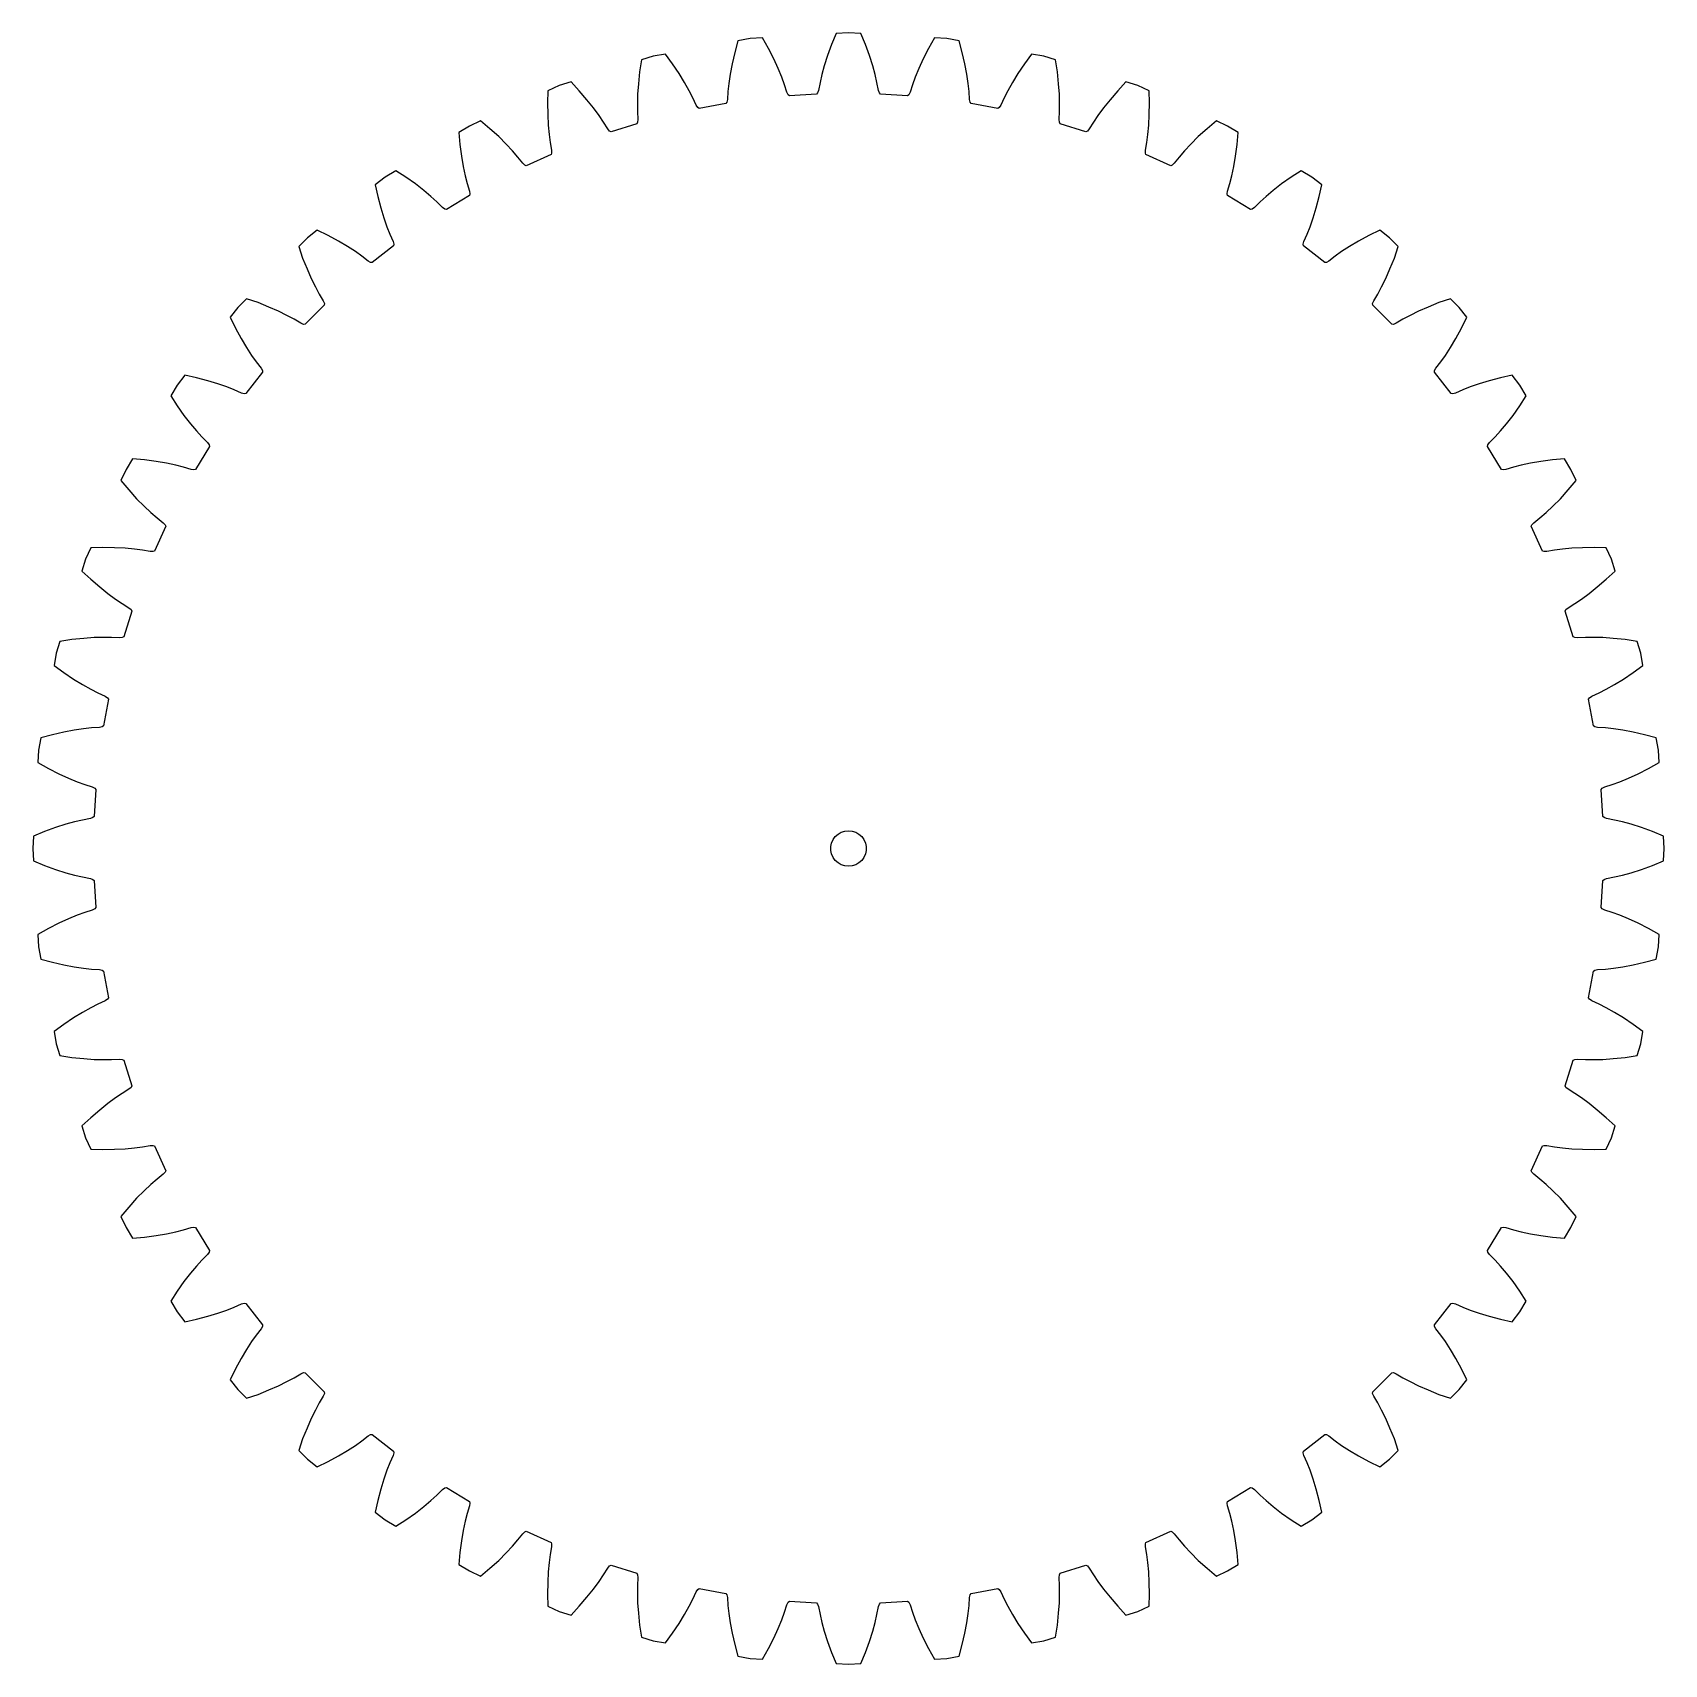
# Model space of a CAD drawing. Header units: metres. Extents: x -69 to 69, y -69 to 69.
import ezdxf

# ---------------------------------------------------------------- set-up
doc = ezdxf.new("R2010")
doc.units = ezdxf.units.M

msp = doc.modelspace()

# ---------------------------------------------------------------- linework, layer by layer
for p, q in [((0, 68.75), (-1.04, 68.69)), ((1.04, 68.69), (0, 68.75)), ((-9.32, 68.07), (-9.59, 67.08)), ((-8.29, 68.25), (-9.32, 68.07)), ((-7.24, 68.32), (-8.29, 68.25)), ((-6.75, 67.43), (-7.24, 68.32)), ((-6.3, 66.54), (-6.75, 67.43)), ((-1.43, 67.75), (-1.77, 66.82)), ((-1.04, 68.69), (-1.43, 67.75)), ((1.43, 67.75), (1.04, 68.69)), ((1.77, 66.82), (1.43, 67.75)), ((6.75, 67.43), (6.3, 66.54)), ((7.24, 68.32), (6.75, 67.43)), ((8.29, 68.25), (7.24, 68.32)), ((9.32, 68.07), (8.29, 68.25)), ((9.59, 67.08), (9.32, 68.07)), ((-17.45, 66.45), (-17.6, 65.44)), ((-16.45, 66.76), (-17.45, 66.45)), ((-15.43, 66.95), (-16.45, 66.76)), ((-14.82, 66.12), (-15.43, 66.95)), ((-14.27, 65.3), (-14.82, 66.12)), ((-9.81, 66.12), (-9.98, 65.25)), ((-9.59, 67.08), (-9.81, 66.12)), ((-5.93, 65.74), (-6.3, 66.54)), ((-1.77, 66.82), (-2.04, 65.97)), ((2.04, 65.97), (1.77, 66.82)), ((6.3, 66.54), (5.93, 65.74)), ((9.81, 66.12), (9.59, 67.08)), ((9.98, 65.25), (9.81, 66.12)), ((14.82, 66.12), (14.27, 65.3)), ((15.43, 66.95), (14.82, 66.12)), ((16.45, 66.76), (15.43, 66.95)), ((17.45, 66.45), (16.45, 66.76)), ((17.6, 65.44), (17.45, 66.45)), ((-17.6, 65.44), (-17.71, 64.45)), ((-13.81, 64.54), (-14.27, 65.3)), ((-9.98, 65.25), (-10.09, 64.47)), ((-5.63, 65.01), (-5.93, 65.74)), ((-5.39, 64.37), (-5.63, 65.01)), ((-2.25, 65.22), (-2.4, 64.55)), ((-2.04, 65.97), (-2.25, 65.22)), ((2.25, 65.22), (2.04, 65.97)), ((2.4, 64.55), (2.25, 65.22)), ((5.63, 65.01), (5.39, 64.37)), ((5.93, 65.74), (5.63, 65.01)), ((10.09, 64.47), (9.98, 65.25)), ((14.27, 65.3), (13.81, 64.54)), ((17.71, 64.45), (17.6, 65.44)), ((-25.33, 63.86), (-25.36, 62.84)), ((-24.38, 64.29), (-25.33, 63.86)), ((-23.38, 64.6), (-24.38, 64.29)), ((-22.69, 63.85), (-23.38, 64.6)), ((-22.04, 63.1), (-22.69, 63.85)), ((-17.77, 63.57), (-17.79, 62.78)), ((-17.71, 64.45), (-17.77, 63.57)), ((-13.42, 63.86), (-13.81, 64.54)), ((-13.11, 63.25), (-13.42, 63.86)), ((-10.17, 63.79), (-10.21, 63.12)), ((-10.09, 64.47), (-10.17, 63.79)), ((-5.19, 63.73), (-5.39, 64.37)), ((-5.09, 63.52), (-5.19, 63.73)), ((-4.98, 63.43), (-5.09, 63.52)), ((-2.7, 63.56), (-4.98, 63.43)), ((-2.61, 63.67), (-2.7, 63.56)), ((-2.53, 63.89), (-2.61, 63.67)), ((-2.4, 64.55), (-2.53, 63.89)), ((2.53, 63.89), (2.4, 64.55)), ((2.61, 63.67), (2.53, 63.89)), ((2.7, 63.56), (2.61, 63.67)), ((4.98, 63.43), (2.7, 63.56)), ((5.09, 63.52), (4.98, 63.43)), ((5.19, 63.73), (5.09, 63.52)), ((5.39, 64.37), (5.19, 63.73)), ((10.17, 63.79), (10.09, 64.47)), ((10.21, 63.12), (10.17, 63.79)), ((13.42, 63.86), (13.11, 63.25)), ((13.81, 64.54), (13.42, 63.86)), ((17.77, 63.57), (17.71, 64.45)), ((17.79, 62.78), (17.77, 63.57)), ((22.69, 63.85), (22.04, 63.1)), ((23.38, 64.6), (22.69, 63.85)), ((24.38, 64.29), (23.38, 64.6)), ((25.33, 63.86), (24.38, 64.29)), ((25.36, 62.84), (25.33, 63.86)), ((-25.36, 62.84), (-25.35, 61.85)), ((-21.49, 62.41), (-22.04, 63.1)), ((-21.02, 61.77), (-21.49, 62.41)), ((-17.79, 62.78), (-17.78, 62.1)), ((-17.78, 62.1), (-17.75, 61.43)), ((-12.83, 62.64), (-13.11, 63.25)), ((-12.71, 62.45), (-12.83, 62.64)), ((-12.59, 62.36), (-12.71, 62.45)), ((-10.35, 62.78), (-12.59, 62.36)), ((-10.26, 62.89), (-10.35, 62.78)), ((-10.21, 63.12), (-10.26, 62.89)), ((10.26, 62.89), (10.21, 63.12)), ((10.35, 62.78), (10.26, 62.89)), ((12.59, 62.36), (10.35, 62.78)), ((12.71, 62.45), (12.59, 62.36)), ((12.83, 62.64), (12.71, 62.45)), ((13.11, 63.25), (12.83, 62.64)), ((17.75, 61.43), (17.78, 62.1)), ((17.78, 62.1), (17.79, 62.78)), ((21.49, 62.41), (21.02, 61.77)), ((22.04, 63.1), (21.49, 62.41)), ((25.35, 61.85), (25.36, 62.84)), ((-31.95, 60.88), (-32.85, 60.34)), ((-31, 61.31), (-31.95, 60.88)), ((-30.22, 60.65), (-31, 61.31)), ((-29.48, 59.99), (-30.22, 60.65)), ((-25.35, 61.85), (-25.3, 60.96)), ((-25.3, 60.96), (-25.23, 60.18)), ((-20.64, 61.21), (-21.02, 61.77)), ((-20.29, 60.64), (-20.64, 61.21)), ((-20.14, 60.46), (-20.29, 60.64)), ((-17.84, 61.07), (-20.01, 60.39)), ((-17.77, 61.2), (-17.84, 61.07)), ((-17.75, 61.43), (-17.77, 61.2)), ((17.77, 61.2), (17.75, 61.43)), ((17.84, 61.07), (17.77, 61.2)), ((20.01, 60.39), (17.84, 61.07)), ((20.29, 60.64), (20.14, 60.46)), ((20.64, 61.21), (20.29, 60.64)), ((21.02, 61.77), (20.64, 61.21)), ((25.23, 60.18), (25.3, 60.96)), ((25.3, 60.96), (25.35, 61.85)), ((30.22, 60.65), (29.48, 59.99)), ((31, 61.31), (30.22, 60.65)), ((31.95, 60.88), (31, 61.31)), ((32.85, 60.34), (31.95, 60.88)), ((-32.85, 60.34), (-32.75, 59.32)), ((-32.75, 59.32), (-32.62, 58.34)), ((-28.85, 59.36), (-29.48, 59.99)), ((-28.32, 58.79), (-28.85, 59.36)), ((-25.23, 60.18), (-25.14, 59.5)), ((-25.14, 59.5), (-25.02, 58.84)), ((-20.01, 60.39), (-20.14, 60.46)), ((20.14, 60.46), (20.01, 60.39)), ((25.02, 58.84), (25.14, 59.5)), ((25.14, 59.5), (25.23, 60.18)), ((28.85, 59.36), (28.32, 58.79)), ((29.48, 59.99), (28.85, 59.36)), ((32.62, 58.34), (32.75, 59.32)), ((32.75, 59.32), (32.85, 60.34)), ((-32.62, 58.34), (-32.47, 57.47)), ((-27.87, 58.27), (-28.32, 58.79)), ((-27.45, 57.75), (-27.87, 58.27)), ((-25.07, 58.48), (-27.15, 57.54)), ((-25.02, 58.61), (-25.07, 58.48)), ((-25.02, 58.84), (-25.02, 58.61)), ((25.02, 58.61), (25.02, 58.84)), ((25.07, 58.48), (25.02, 58.61)), ((27.15, 57.54), (25.07, 58.48)), ((27.87, 58.27), (27.45, 57.75)), ((28.32, 58.79), (27.87, 58.27)), ((32.47, 57.47), (32.62, 58.34)), ((-39.06, 56.58), (-39.88, 55.94)), ((-38.16, 57.12), (-39.06, 56.58)), ((-37.31, 56.57), (-38.16, 57.12)), ((-36.5, 56), (-37.31, 56.57)), ((-32.47, 57.47), (-32.3, 56.7)), ((-32.3, 56.7), (-32.13, 56.04)), ((-27.28, 57.59), (-27.45, 57.75)), ((-27.15, 57.54), (-27.28, 57.59)), ((27.28, 57.59), (27.15, 57.54)), ((27.45, 57.75), (27.28, 57.59)), ((32.13, 56.04), (32.3, 56.7)), ((32.3, 56.7), (32.47, 57.47)), ((37.31, 56.57), (36.5, 56)), ((38.16, 57.12), (37.31, 56.57)), ((39.06, 56.58), (38.16, 57.12)), ((39.88, 55.94), (39.06, 56.58)), ((-39.88, 55.94), (-39.66, 54.94)), ((-35.8, 55.45), (-36.5, 56)), ((-35.2, 54.95), (-35.8, 55.45)), ((-31.93, 55.03), (-33.88, 53.85)), ((-32.13, 56.04), (-31.93, 55.4)), ((-31.93, 55.4), (-31.9, 55.17)), ((-31.9, 55.17), (-31.93, 55.03)), ((31.9, 55.17), (31.93, 55.4)), ((31.93, 55.03), (31.9, 55.17)), ((31.93, 55.4), (32.13, 56.04)), ((33.88, 53.85), (31.93, 55.03)), ((35.8, 55.45), (35.2, 54.95)), ((36.5, 56), (35.8, 55.45)), ((39.66, 54.94), (39.88, 55.94)), ((-39.66, 54.94), (-39.41, 53.98)), ((-39.41, 53.98), (-39.16, 53.14)), ((-34.69, 54.49), (-35.2, 54.95)), ((-34.21, 54.02), (-34.69, 54.49)), ((-34.02, 53.88), (-34.21, 54.02)), ((-33.88, 53.85), (-34.02, 53.88)), ((34.02, 53.88), (33.88, 53.85)), ((34.21, 54.02), (34.02, 53.88)), ((34.69, 54.49), (34.21, 54.02)), ((35.2, 54.95), (34.69, 54.49)), ((39.16, 53.14), (39.41, 53.98)), ((39.41, 53.98), (39.66, 54.94)), ((-39.16, 53.14), (-38.9, 52.39)), ((-38.9, 52.39), (-38.65, 51.76)), ((38.65, 51.76), (38.9, 52.39)), ((38.9, 52.39), (39.16, 53.14)), ((-45.59, 51.46), (-46.33, 50.73)), ((-44.77, 52.11), (-45.59, 51.46)), ((-43.85, 51.66), (-44.77, 52.11)), ((-42.98, 51.19), (-43.85, 51.66)), ((-42.22, 50.73), (-42.98, 51.19)), ((-38.65, 51.76), (-38.38, 51.14)), ((-38.38, 51.14), (-38.32, 50.92)), ((-38.32, 50.92), (-38.33, 50.78)), ((38.32, 50.92), (38.38, 51.14)), ((38.33, 50.78), (38.32, 50.92)), ((38.38, 51.14), (38.65, 51.76)), ((42.98, 51.19), (42.22, 50.73)), ((43.85, 51.66), (42.98, 51.19)), ((44.77, 52.11), (43.85, 51.66)), ((45.59, 51.46), (44.77, 52.11)), ((46.33, 50.73), (45.59, 51.46)), ((-46.33, 50.73), (-46, 49.76)), ((-46, 49.76), (-45.63, 48.84)), ((-41.56, 50.31), (-42.22, 50.73)), ((-41, 49.91), (-41.56, 50.31)), ((-40.47, 49.5), (-41, 49.91)), ((-38.33, 50.78), (-40.13, 49.37)), ((40.13, 49.37), (38.33, 50.78)), ((41, 49.91), (40.47, 49.5)), ((41.56, 50.31), (41, 49.91)), ((42.22, 50.73), (41.56, 50.31)), ((45.63, 48.84), (46, 49.76)), ((46, 49.76), (46.33, 50.73)), ((-45.63, 48.84), (-45.28, 48.03)), ((-40.27, 49.39), (-40.47, 49.5)), ((-40.13, 49.37), (-40.27, 49.39)), ((40.27, 49.39), (40.13, 49.37)), ((40.47, 49.5), (40.27, 49.39)), ((45.28, 48.03), (45.63, 48.84)), ((-45.28, 48.03), (-44.93, 47.32)), ((-44.93, 47.32), (-44.6, 46.72)), ((44.6, 46.72), (44.93, 47.32)), ((44.93, 47.32), (45.28, 48.03)), ((-51.46, 45.59), (-52.11, 44.77)), ((-50.73, 46.33), (-51.46, 45.59)), ((-49.76, 46), (-50.73, 46.33)), ((-48.84, 45.63), (-49.76, 46)), ((-48.03, 45.28), (-48.84, 45.63)), ((-44.18, 45.79), (-45.79, 44.18)), ((-44.6, 46.72), (-44.26, 46.14)), ((-44.26, 46.14), (-44.17, 45.93)), ((-44.17, 45.93), (-44.18, 45.79)), ((44.17, 45.93), (44.26, 46.14)), ((44.18, 45.79), (44.17, 45.93)), ((45.79, 44.18), (44.18, 45.79)), ((44.26, 46.14), (44.6, 46.72)), ((48.84, 45.63), (48.03, 45.28)), ((49.76, 46), (48.84, 45.63)), ((50.73, 46.33), (49.76, 46)), ((51.46, 45.59), (50.73, 46.33)), ((52.11, 44.77), (51.46, 45.59)), ((-52.11, 44.77), (-51.66, 43.85)), ((-47.32, 44.93), (-48.03, 45.28)), ((-46.72, 44.6), (-47.32, 44.93)), ((-46.14, 44.26), (-46.72, 44.6)), ((-45.93, 44.17), (-46.14, 44.26)), ((-45.79, 44.18), (-45.93, 44.17)), ((45.93, 44.17), (45.79, 44.18)), ((46.14, 44.26), (45.93, 44.17)), ((46.72, 44.6), (46.14, 44.26)), ((47.32, 44.93), (46.72, 44.6)), ((48.03, 45.28), (47.32, 44.93)), ((51.66, 43.85), (52.11, 44.77)), ((-51.66, 43.85), (-51.19, 42.98)), ((-51.19, 42.98), (-50.73, 42.22)), ((50.73, 42.22), (51.19, 42.98)), ((51.19, 42.98), (51.66, 43.85)), ((-50.73, 42.22), (-50.31, 41.56)), ((-50.31, 41.56), (-49.91, 41)), ((49.91, 41), (50.31, 41.56)), ((50.31, 41.56), (50.73, 42.22)), ((-55.94, 39.88), (-56.58, 39.06)), ((-54.94, 39.66), (-55.94, 39.88)), ((-49.37, 40.13), (-50.78, 38.33)), ((-49.91, 41), (-49.5, 40.47)), ((-49.5, 40.47), (-49.39, 40.27)), ((-49.39, 40.27), (-49.37, 40.13)), ((49.37, 40.13), (49.39, 40.27)), ((50.78, 38.33), (49.37, 40.13)), ((49.39, 40.27), (49.5, 40.47)), ((49.5, 40.47), (49.91, 41)), ((55.94, 39.88), (54.94, 39.66)), ((56.58, 39.06), (55.94, 39.88)), ((-56.58, 39.06), (-57.12, 38.16)), ((-53.98, 39.41), (-54.94, 39.66)), ((-53.14, 39.16), (-53.98, 39.41)), ((-52.39, 38.9), (-53.14, 39.16)), ((-51.76, 38.65), (-52.39, 38.9)), ((-51.14, 38.38), (-51.76, 38.65)), ((51.76, 38.65), (51.14, 38.38)), ((52.39, 38.9), (51.76, 38.65)), ((53.14, 39.16), (52.39, 38.9)), ((53.98, 39.41), (53.14, 39.16)), ((54.94, 39.66), (53.98, 39.41)), ((57.12, 38.16), (56.58, 39.06)), ((-57.12, 38.16), (-56.57, 37.31)), ((-56.57, 37.31), (-56, 36.5)), ((-50.92, 38.32), (-51.14, 38.38)), ((-50.78, 38.33), (-50.92, 38.32)), ((50.92, 38.32), (50.78, 38.33)), ((51.14, 38.38), (50.92, 38.32)), ((56, 36.5), (56.57, 37.31)), ((56.57, 37.31), (57.12, 38.16)), ((-56, 36.5), (-55.45, 35.8)), ((-55.45, 35.8), (-54.95, 35.2)), ((54.95, 35.2), (55.45, 35.8)), ((55.45, 35.8), (56, 36.5)), ((-54.95, 35.2), (-54.49, 34.69)), ((-54.49, 34.69), (-54.02, 34.21)), ((54.02, 34.21), (54.49, 34.69)), ((54.49, 34.69), (54.95, 35.2)), ((-53.85, 33.88), (-55.03, 31.93)), ((-54.02, 34.21), (-53.88, 34.02)), ((-53.88, 34.02), (-53.85, 33.88)), ((53.85, 33.88), (53.88, 34.02)), ((55.03, 31.93), (53.85, 33.88)), ((53.88, 34.02), (54.02, 34.21)), ((-60.88, 31.95), (-61.31, 31)), ((-60.34, 32.85), (-60.88, 31.95)), ((-59.32, 32.75), (-60.34, 32.85)), ((-58.34, 32.62), (-59.32, 32.75)), ((-57.47, 32.47), (-58.34, 32.62)), ((-56.7, 32.3), (-57.47, 32.47)), ((-56.04, 32.13), (-56.7, 32.3)), ((-55.4, 31.93), (-56.04, 32.13)), ((-55.17, 31.9), (-55.4, 31.93)), ((-55.03, 31.93), (-55.17, 31.9)), ((55.17, 31.9), (55.03, 31.93)), ((55.4, 31.93), (55.17, 31.9)), ((56.04, 32.13), (55.4, 31.93)), ((56.7, 32.3), (56.04, 32.13)), ((57.47, 32.47), (56.7, 32.3)), ((58.34, 32.62), (57.47, 32.47)), ((59.32, 32.75), (58.34, 32.62)), ((60.34, 32.85), (59.32, 32.75)), ((60.88, 31.95), (60.34, 32.85)), ((61.31, 31), (60.88, 31.95)), ((-61.31, 31), (-60.65, 30.22)), ((60.65, 30.22), (61.31, 31)), ((-60.65, 30.22), (-59.99, 29.48)), ((-59.99, 29.48), (-59.36, 28.85)), ((59.36, 28.85), (59.99, 29.48)), ((59.99, 29.48), (60.65, 30.22)), ((-59.36, 28.85), (-58.79, 28.32)), ((-58.79, 28.32), (-58.27, 27.87)), ((-58.27, 27.87), (-57.75, 27.45)), ((57.75, 27.45), (58.27, 27.87)), ((58.27, 27.87), (58.79, 28.32)), ((58.79, 28.32), (59.36, 28.85)), ((-57.54, 27.15), (-58.48, 25.07)), ((-57.75, 27.45), (-57.59, 27.28)), ((-57.59, 27.28), (-57.54, 27.15)), ((57.54, 27.15), (57.59, 27.28)), ((58.48, 25.07), (57.54, 27.15)), ((57.59, 27.28), (57.75, 27.45)), ((-63.86, 25.33), (-64.29, 24.38)), ((-62.84, 25.36), (-63.86, 25.33)), ((-61.85, 25.35), (-62.84, 25.36)), ((-60.96, 25.3), (-61.85, 25.35)), ((-60.18, 25.23), (-60.96, 25.3)), ((-59.5, 25.14), (-60.18, 25.23)), ((-58.84, 25.02), (-59.5, 25.14)), ((-58.61, 25.02), (-58.84, 25.02)), ((-58.48, 25.07), (-58.61, 25.02)), ((58.61, 25.02), (58.48, 25.07)), ((58.84, 25.02), (58.61, 25.02)), ((59.5, 25.14), (58.84, 25.02)), ((60.18, 25.23), (59.5, 25.14)), ((60.96, 25.3), (60.18, 25.23)), ((61.85, 25.35), (60.96, 25.3)), ((62.84, 25.36), (61.85, 25.35)), ((63.86, 25.33), (62.84, 25.36)), ((64.29, 24.38), (63.86, 25.33)), ((-64.29, 24.38), (-64.6, 23.38)), ((-64.6, 23.38), (-63.85, 22.69)), ((63.85, 22.69), (64.6, 23.38)), ((64.6, 23.38), (64.29, 24.38)), ((-63.85, 22.69), (-63.1, 22.04)), ((-63.1, 22.04), (-62.41, 21.49)), ((62.41, 21.49), (63.1, 22.04)), ((63.1, 22.04), (63.85, 22.69)), ((-62.41, 21.49), (-61.77, 21.02)), ((-61.77, 21.02), (-61.21, 20.64)), ((-61.21, 20.64), (-60.64, 20.29)), ((60.64, 20.29), (61.21, 20.64)), ((61.21, 20.64), (61.77, 21.02)), ((61.77, 21.02), (62.41, 21.49)), ((-60.39, 20.01), (-61.07, 17.84)), ((-60.64, 20.29), (-60.46, 20.14)), ((-60.46, 20.14), (-60.39, 20.01)), ((60.39, 20.01), (60.46, 20.14)), ((61.07, 17.84), (60.39, 20.01)), ((60.46, 20.14), (60.64, 20.29)), ((-66.45, 17.45), (-66.76, 16.45)), ((-65.44, 17.6), (-66.45, 17.45)), ((-64.45, 17.71), (-65.44, 17.6)), ((-63.57, 17.77), (-64.45, 17.71)), ((-62.78, 17.79), (-63.57, 17.77)), ((-62.1, 17.78), (-62.78, 17.79)), ((-61.43, 17.75), (-62.1, 17.78)), ((-61.2, 17.77), (-61.43, 17.75)), ((-61.07, 17.84), (-61.2, 17.77)), ((61.2, 17.77), (61.07, 17.84)), ((61.43, 17.75), (61.2, 17.77)), ((62.1, 17.78), (61.43, 17.75)), ((62.78, 17.79), (62.1, 17.78)), ((63.57, 17.77), (62.78, 17.79)), ((64.45, 17.71), (63.57, 17.77)), ((65.44, 17.6), (64.45, 17.71)), ((66.45, 17.45), (65.44, 17.6)), ((66.76, 16.45), (66.45, 17.45)), ((-66.76, 16.45), (-66.95, 15.43)), ((-66.95, 15.43), (-66.12, 14.82)), ((66.12, 14.82), (66.95, 15.43)), ((66.95, 15.43), (66.76, 16.45)), ((-66.12, 14.82), (-65.3, 14.27)), ((-65.3, 14.27), (-64.54, 13.81)), ((-64.54, 13.81), (-63.86, 13.42)), ((63.86, 13.42), (64.54, 13.81)), ((64.54, 13.81), (65.3, 14.27)), ((65.3, 14.27), (66.12, 14.82)), ((-63.86, 13.42), (-63.25, 13.11)), ((-63.25, 13.11), (-62.64, 12.83)), ((-62.36, 12.59), (-62.78, 10.35)), ((-62.64, 12.83), (-62.45, 12.71)), ((-62.45, 12.71), (-62.36, 12.59)), ((62.36, 12.59), (62.45, 12.71)), ((62.78, 10.35), (62.36, 12.59)), ((62.45, 12.71), (62.64, 12.83)), ((62.64, 12.83), (63.25, 13.11)), ((63.25, 13.11), (63.86, 13.42)), ((-66.12, 9.81), (-67.08, 9.59)), ((-65.25, 9.98), (-66.12, 9.81)), ((-64.47, 10.09), (-65.25, 9.98)), ((-63.79, 10.17), (-64.47, 10.09)), ((-63.12, 10.21), (-63.79, 10.17)), ((-62.89, 10.26), (-63.12, 10.21)), ((-62.78, 10.35), (-62.89, 10.26)), ((62.89, 10.26), (62.78, 10.35)), ((63.12, 10.21), (62.89, 10.26)), ((63.79, 10.17), (63.12, 10.21)), ((64.47, 10.09), (63.79, 10.17)), ((65.25, 9.98), (64.47, 10.09)), ((66.12, 9.81), (65.25, 9.98)), ((67.08, 9.59), (66.12, 9.81)), ((-68.25, 8.29), (-68.32, 7.24)), ((-68.07, 9.32), (-68.25, 8.29)), ((-67.08, 9.59), (-68.07, 9.32)), ((68.07, 9.32), (67.08, 9.59)), ((68.25, 8.29), (68.07, 9.32)), ((68.32, 7.24), (68.25, 8.29)), ((-68.32, 7.24), (-67.43, 6.75)), ((67.43, 6.75), (68.32, 7.24)), ((-67.43, 6.75), (-66.54, 6.3)), ((-66.54, 6.3), (-65.74, 5.93)), ((-65.74, 5.93), (-65.01, 5.63)), ((-65.01, 5.63), (-64.37, 5.39)), ((64.37, 5.39), (65.01, 5.63)), ((65.01, 5.63), (65.74, 5.93)), ((65.74, 5.93), (66.54, 6.3)), ((66.54, 6.3), (67.43, 6.75)), ((-64.37, 5.39), (-63.73, 5.19)), ((-63.73, 5.19), (-63.52, 5.09)), ((-63.43, 4.98), (-63.56, 2.7)), ((-63.52, 5.09), (-63.43, 4.98)), ((63.43, 4.98), (63.52, 5.09)), ((63.56, 2.7), (63.43, 4.98)), ((63.52, 5.09), (63.73, 5.19)), ((63.73, 5.19), (64.37, 5.39)), ((-67.75, 1.43), (-68.69, 1.04)), ((-66.82, 1.77), (-67.75, 1.43)), ((-65.97, 2.04), (-66.82, 1.77)), ((-65.22, 2.25), (-65.97, 2.04)), ((-64.55, 2.4), (-65.22, 2.25)), ((-63.89, 2.53), (-64.55, 2.4)), ((-63.67, 2.61), (-63.89, 2.53)), ((-63.56, 2.7), (-63.67, 2.61)), ((-0.61, 1.37), (-0.31, 1.47)), ((-0.31, 1.47), (0, 1.5)), ((0, 1.5), (0.31, 1.47)), ((0.31, 1.47), (0.61, 1.37)), ((63.67, 2.61), (63.56, 2.7)), ((63.89, 2.53), (63.67, 2.61)), ((64.55, 2.4), (63.89, 2.53)), ((65.22, 2.25), (64.55, 2.4)), ((65.97, 2.04), (65.22, 2.25)), ((66.82, 1.77), (65.97, 2.04)), ((67.75, 1.43), (66.82, 1.77)), ((68.69, 1.04), (67.75, 1.43)), ((-68.69, 1.04), (-68.75, 0)), ((-1.49, 0.16), (-1.43, 0.46)), ((-1.49, -0.16), (-1.49, 0.16)), ((-1.43, 0.46), (-1.3, 0.75)), ((-1.3, 0.75), (-1.11, 1)), ((-1.11, 1), (-0.88, 1.21)), ((-0.88, 1.21), (-0.61, 1.37)), ((0.61, 1.37), (0.88, 1.21)), ((0.88, 1.21), (1.11, 1)), ((1.11, 1), (1.3, 0.75)), ((1.3, 0.75), (1.43, 0.46)), ((1.43, 0.46), (1.49, 0.16)), ((1.49, 0.16), (1.49, -0.16)), ((68.75, 0), (68.69, 1.04)), ((68.69, -1.04), (68.75, 0)), ((-68.75, 0), (-68.69, -1.04)), ((-68.69, -1.04), (-67.75, -1.43)), ((-1.43, -0.46), (-1.49, -0.16)), ((-1.3, -0.75), (-1.43, -0.46)), ((-1.11, -1), (-1.3, -0.75)), ((-0.88, -1.21), (-1.11, -1)), ((-0.61, -1.37), (-0.88, -1.21)), ((-0.31, -1.47), (-0.61, -1.37)), ((0.61, -1.37), (0.31, -1.47)), ((0.88, -1.21), (0.61, -1.37)), ((1.11, -1), (0.88, -1.21)), ((1.3, -0.75), (1.11, -1)), ((1.43, -0.46), (1.3, -0.75)), ((1.49, -0.16), (1.43, -0.46)), ((67.75, -1.43), (68.69, -1.04)), ((-67.75, -1.43), (-66.82, -1.77)), ((-66.82, -1.77), (-65.97, -2.04)), ((-65.97, -2.04), (-65.22, -2.25)), ((-65.22, -2.25), (-64.55, -2.4)), ((-64.55, -2.4), (-63.89, -2.53)), ((-63.89, -2.53), (-63.67, -2.61)), ((-63.67, -2.61), (-63.56, -2.7)), ((-63.56, -2.7), (-63.43, -4.98)), ((0, -1.5), (-0.31, -1.47)), ((0.31, -1.47), (0, -1.5)), ((63.43, -4.98), (63.56, -2.7)), ((63.56, -2.7), (63.67, -2.61)), ((63.67, -2.61), (63.89, -2.53)), ((63.89, -2.53), (64.55, -2.4)), ((64.55, -2.4), (65.22, -2.25)), ((65.22, -2.25), (65.97, -2.04)), ((65.97, -2.04), (66.82, -1.77)), ((66.82, -1.77), (67.75, -1.43)), ((-64.37, -5.39), (-65.01, -5.63)), ((-63.73, -5.19), (-64.37, -5.39)), ((-63.52, -5.09), (-63.73, -5.19)), ((-63.43, -4.98), (-63.52, -5.09)), ((63.52, -5.09), (63.43, -4.98)), ((63.73, -5.19), (63.52, -5.09)), ((64.37, -5.39), (63.73, -5.19)), ((65.01, -5.63), (64.37, -5.39)), ((-67.43, -6.75), (-68.32, -7.24)), ((-66.54, -6.3), (-67.43, -6.75)), ((-65.74, -5.93), (-66.54, -6.3)), ((-65.01, -5.63), (-65.74, -5.93)), ((65.74, -5.93), (65.01, -5.63)), ((66.54, -6.3), (65.74, -5.93)), ((67.43, -6.75), (66.54, -6.3)), ((68.32, -7.24), (67.43, -6.75)), ((-68.32, -7.24), (-68.25, -8.29)), ((68.25, -8.29), (68.32, -7.24)), ((-68.25, -8.29), (-68.07, -9.32)), ((-68.07, -9.32), (-67.08, -9.59)), ((-67.08, -9.59), (-66.12, -9.81)), ((66.12, -9.81), (67.08, -9.59)), ((67.08, -9.59), (68.07, -9.32)), ((68.07, -9.32), (68.25, -8.29)), ((-66.12, -9.81), (-65.25, -9.98)), ((-65.25, -9.98), (-64.47, -10.09)), ((-64.47, -10.09), (-63.79, -10.17)), ((-63.79, -10.17), (-63.12, -10.21)), ((-63.12, -10.21), (-62.89, -10.26)), ((-62.89, -10.26), (-62.78, -10.35)), ((-62.78, -10.35), (-62.36, -12.59)), ((62.36, -12.59), (62.78, -10.35)), ((62.78, -10.35), (62.89, -10.26)), ((62.89, -10.26), (63.12, -10.21)), ((63.12, -10.21), (63.79, -10.17)), ((63.79, -10.17), (64.47, -10.09)), ((64.47, -10.09), (65.25, -9.98)), ((65.25, -9.98), (66.12, -9.81)), ((-63.86, -13.42), (-64.54, -13.81)), ((-63.25, -13.11), (-63.86, -13.42)), ((-62.64, -12.83), (-63.25, -13.11)), ((-62.45, -12.71), (-62.64, -12.83)), ((-62.36, -12.59), (-62.45, -12.71)), ((62.45, -12.71), (62.36, -12.59)), ((62.64, -12.83), (62.45, -12.71)), ((63.25, -13.11), (62.64, -12.83)), ((63.86, -13.42), (63.25, -13.11)), ((64.54, -13.81), (63.86, -13.42)), ((-66.12, -14.82), (-66.95, -15.43)), ((-65.3, -14.27), (-66.12, -14.82)), ((-64.54, -13.81), (-65.3, -14.27)), ((65.3, -14.27), (64.54, -13.81)), ((66.12, -14.82), (65.3, -14.27)), ((66.95, -15.43), (66.12, -14.82)), ((-66.95, -15.43), (-66.76, -16.45)), ((-66.76, -16.45), (-66.45, -17.45)), ((66.45, -17.45), (66.76, -16.45)), ((66.76, -16.45), (66.95, -15.43)), ((-66.45, -17.45), (-65.44, -17.6)), ((-65.44, -17.6), (-64.45, -17.71)), ((-64.45, -17.71), (-63.57, -17.77)), ((-63.57, -17.77), (-62.78, -17.79)), ((-62.78, -17.79), (-62.1, -17.78)), ((-62.1, -17.78), (-61.43, -17.75)), ((-61.43, -17.75), (-61.2, -17.77)), ((-61.2, -17.77), (-61.07, -17.84)), ((-61.07, -17.84), (-60.39, -20.01)), ((60.39, -20.01), (61.07, -17.84)), ((61.07, -17.84), (61.2, -17.77)), ((61.2, -17.77), (61.43, -17.75)), ((61.43, -17.75), (62.1, -17.78)), ((62.1, -17.78), (62.78, -17.79)), ((62.78, -17.79), (63.57, -17.77)), ((63.57, -17.77), (64.45, -17.71)), ((64.45, -17.71), (65.44, -17.6)), ((65.44, -17.6), (66.45, -17.45)), ((-60.64, -20.29), (-61.21, -20.64)), ((-60.46, -20.14), (-60.64, -20.29)), ((-60.39, -20.01), (-60.46, -20.14)), ((60.46, -20.14), (60.39, -20.01)), ((60.64, -20.29), (60.46, -20.14)), ((61.21, -20.64), (60.64, -20.29)), ((-62.41, -21.49), (-63.1, -22.04)), ((-61.77, -21.02), (-62.41, -21.49)), ((-61.21, -20.64), (-61.77, -21.02)), ((61.77, -21.02), (61.21, -20.64)), ((62.41, -21.49), (61.77, -21.02)), ((63.1, -22.04), (62.41, -21.49)), ((-63.85, -22.69), (-64.6, -23.38)), ((-63.1, -22.04), (-63.85, -22.69)), ((63.85, -22.69), (63.1, -22.04)), ((64.6, -23.38), (63.85, -22.69)), ((-64.6, -23.38), (-64.29, -24.38)), ((-64.29, -24.38), (-63.86, -25.33)), ((63.86, -25.33), (64.29, -24.38)), ((64.29, -24.38), (64.6, -23.38)), ((-63.86, -25.33), (-62.84, -25.36)), ((-62.84, -25.36), (-61.85, -25.35)), ((-61.85, -25.35), (-60.96, -25.3)), ((-60.96, -25.3), (-60.18, -25.23)), ((-60.18, -25.23), (-59.5, -25.14)), ((-59.5, -25.14), (-58.84, -25.02)), ((-58.84, -25.02), (-58.61, -25.02)), ((-58.61, -25.02), (-58.48, -25.07)), ((-58.48, -25.07), (-57.54, -27.15)), ((57.54, -27.15), (58.48, -25.07)), ((58.48, -25.07), (58.61, -25.02)), ((58.61, -25.02), (58.84, -25.02)), ((58.84, -25.02), (59.5, -25.14)), ((59.5, -25.14), (60.18, -25.23)), ((60.18, -25.23), (60.96, -25.3)), ((60.96, -25.3), (61.85, -25.35)), ((61.85, -25.35), (62.84, -25.36)), ((62.84, -25.36), (63.86, -25.33)), ((-57.75, -27.45), (-58.27, -27.87)), ((-57.59, -27.28), (-57.75, -27.45)), ((-57.54, -27.15), (-57.59, -27.28)), ((57.59, -27.28), (57.54, -27.15)), ((57.75, -27.45), (57.59, -27.28)), ((58.27, -27.87), (57.75, -27.45)), ((-59.36, -28.85), (-59.99, -29.48)), ((-58.79, -28.32), (-59.36, -28.85)), ((-58.27, -27.87), (-58.79, -28.32)), ((58.79, -28.32), (58.27, -27.87)), ((59.36, -28.85), (58.79, -28.32)), ((59.99, -29.48), (59.36, -28.85)), ((-60.65, -30.22), (-61.31, -31)), ((-59.99, -29.48), (-60.65, -30.22)), ((60.65, -30.22), (59.99, -29.48)), ((61.31, -31), (60.65, -30.22)), ((-61.31, -31), (-60.88, -31.95)), ((60.88, -31.95), (61.31, -31)), ((-60.88, -31.95), (-60.34, -32.85)), ((-60.34, -32.85), (-59.32, -32.75)), ((-59.32, -32.75), (-58.34, -32.62)), ((-58.34, -32.62), (-57.47, -32.47)), ((-57.47, -32.47), (-56.7, -32.3)), ((-56.7, -32.3), (-56.04, -32.13)), ((-56.04, -32.13), (-55.4, -31.93)), ((-55.4, -31.93), (-55.17, -31.9)), ((-55.17, -31.9), (-55.03, -31.93)), ((-55.03, -31.93), (-53.85, -33.88)), ((53.85, -33.88), (55.03, -31.93)), ((55.03, -31.93), (55.17, -31.9)), ((55.17, -31.9), (55.4, -31.93)), ((55.4, -31.93), (56.04, -32.13)), ((56.04, -32.13), (56.7, -32.3)), ((56.7, -32.3), (57.47, -32.47)), ((57.47, -32.47), (58.34, -32.62)), ((58.34, -32.62), (59.32, -32.75)), ((59.32, -32.75), (60.34, -32.85)), ((60.34, -32.85), (60.88, -31.95)), ((-54.02, -34.21), (-54.49, -34.69)), ((-53.88, -34.02), (-54.02, -34.21)), ((-53.85, -33.88), (-53.88, -34.02)), ((53.88, -34.02), (53.85, -33.88)), ((54.02, -34.21), (53.88, -34.02)), ((54.49, -34.69), (54.02, -34.21)), ((-54.95, -35.2), (-55.45, -35.8)), ((-54.49, -34.69), (-54.95, -35.2)), ((54.95, -35.2), (54.49, -34.69)), ((55.45, -35.8), (54.95, -35.2)), ((-56, -36.5), (-56.57, -37.31)), ((-55.45, -35.8), (-56, -36.5)), ((56, -36.5), (55.45, -35.8)), ((56.57, -37.31), (56, -36.5)), ((-56.57, -37.31), (-57.12, -38.16)), ((-57.12, -38.16), (-56.58, -39.06)), ((-51.76, -38.65), (-51.14, -38.38)), ((-51.14, -38.38), (-50.92, -38.32)), ((-50.92, -38.32), (-50.78, -38.33)), ((-50.78, -38.33), (-49.37, -40.13)), ((49.37, -40.13), (50.78, -38.33)), ((50.78, -38.33), (50.92, -38.32)), ((50.92, -38.32), (51.14, -38.38)), ((51.14, -38.38), (51.76, -38.65)), ((57.12, -38.16), (56.57, -37.31)), ((56.58, -39.06), (57.12, -38.16)), ((-56.58, -39.06), (-55.94, -39.88)), ((-55.94, -39.88), (-54.94, -39.66)), ((-54.94, -39.66), (-53.98, -39.41)), ((-53.98, -39.41), (-53.14, -39.16)), ((-53.14, -39.16), (-52.39, -38.9)), ((-52.39, -38.9), (-51.76, -38.65)), ((51.76, -38.65), (52.39, -38.9)), ((52.39, -38.9), (53.14, -39.16)), ((53.14, -39.16), (53.98, -39.41)), ((53.98, -39.41), (54.94, -39.66)), ((54.94, -39.66), (55.94, -39.88)), ((55.94, -39.88), (56.58, -39.06)), ((-49.91, -41), (-50.31, -41.56)), ((-49.5, -40.47), (-49.91, -41)), ((-49.39, -40.27), (-49.5, -40.47)), ((-49.37, -40.13), (-49.39, -40.27)), ((49.39, -40.27), (49.37, -40.13)), ((49.5, -40.47), (49.39, -40.27)), ((49.91, -41), (49.5, -40.47)), ((50.31, -41.56), (49.91, -41)), ((-50.73, -42.22), (-51.19, -42.98)), ((-50.31, -41.56), (-50.73, -42.22)), ((50.73, -42.22), (50.31, -41.56)), ((51.19, -42.98), (50.73, -42.22)), ((-51.66, -43.85), (-52.11, -44.77)), ((-51.19, -42.98), (-51.66, -43.85)), ((51.66, -43.85), (51.19, -42.98)), ((52.11, -44.77), (51.66, -43.85)), ((-52.11, -44.77), (-51.46, -45.59)), ((-48.84, -45.63), (-48.03, -45.28)), ((-48.03, -45.28), (-47.32, -44.93)), ((-47.32, -44.93), (-46.72, -44.6)), ((-46.72, -44.6), (-46.14, -44.26)), ((-46.14, -44.26), (-45.93, -44.17)), ((-45.93, -44.17), (-45.79, -44.18)), ((-45.79, -44.18), (-44.18, -45.79)), ((44.18, -45.79), (45.79, -44.18)), ((45.79, -44.18), (45.93, -44.17)), ((45.93, -44.17), (46.14, -44.26)), ((46.14, -44.26), (46.72, -44.6)), ((46.72, -44.6), (47.32, -44.93)), ((47.32, -44.93), (48.03, -45.28)), ((48.03, -45.28), (48.84, -45.63)), ((51.46, -45.59), (52.11, -44.77)), ((-51.46, -45.59), (-50.73, -46.33)), ((-50.73, -46.33), (-49.76, -46)), ((-49.76, -46), (-48.84, -45.63)), ((-44.6, -46.72), (-44.93, -47.32)), ((-44.26, -46.14), (-44.6, -46.72)), ((-44.17, -45.93), (-44.26, -46.14)), ((-44.18, -45.79), (-44.17, -45.93)), ((44.17, -45.93), (44.18, -45.79)), ((44.26, -46.14), (44.17, -45.93)), ((44.6, -46.72), (44.26, -46.14)), ((44.93, -47.32), (44.6, -46.72)), ((48.84, -45.63), (49.76, -46)), ((49.76, -46), (50.73, -46.33)), ((50.73, -46.33), (51.46, -45.59)), ((-45.28, -48.03), (-45.63, -48.84)), ((-44.93, -47.32), (-45.28, -48.03)), ((45.28, -48.03), (44.93, -47.32)), ((45.63, -48.84), (45.28, -48.03)), ((-45.63, -48.84), (-46, -49.76)), ((-41, -49.91), (-40.47, -49.5)), ((-40.47, -49.5), (-40.27, -49.39)), ((-40.27, -49.39), (-40.13, -49.37)), ((-40.13, -49.37), (-38.33, -50.78)), ((38.33, -50.78), (40.13, -49.37)), ((40.13, -49.37), (40.27, -49.39)), ((40.27, -49.39), (40.47, -49.5)), ((40.47, -49.5), (41, -49.91)), ((46, -49.76), (45.63, -48.84)), ((-46, -49.76), (-46.33, -50.73)), ((-46.33, -50.73), (-45.59, -51.46)), ((-42.98, -51.19), (-42.22, -50.73)), ((-42.22, -50.73), (-41.56, -50.31)), ((-41.56, -50.31), (-41, -49.91)), ((-38.33, -50.78), (-38.32, -50.92)), ((38.32, -50.92), (38.33, -50.78)), ((41, -49.91), (41.56, -50.31)), ((41.56, -50.31), (42.22, -50.73)), ((42.22, -50.73), (42.98, -51.19)), ((45.59, -51.46), (46.33, -50.73)), ((46.33, -50.73), (46, -49.76)), ((-45.59, -51.46), (-44.77, -52.11)), ((-44.77, -52.11), (-43.85, -51.66)), ((-43.85, -51.66), (-42.98, -51.19)), ((-38.65, -51.76), (-38.9, -52.39)), ((-38.38, -51.14), (-38.65, -51.76)), ((-38.32, -50.92), (-38.38, -51.14)), ((38.38, -51.14), (38.32, -50.92)), ((38.65, -51.76), (38.38, -51.14)), ((38.9, -52.39), (38.65, -51.76)), ((42.98, -51.19), (43.85, -51.66)), ((43.85, -51.66), (44.77, -52.11)), ((44.77, -52.11), (45.59, -51.46)), ((-39.16, -53.14), (-39.41, -53.98)), ((-38.9, -52.39), (-39.16, -53.14)), ((39.16, -53.14), (38.9, -52.39)), ((39.41, -53.98), (39.16, -53.14)), ((-39.66, -54.94), (-39.88, -55.94)), ((-39.41, -53.98), (-39.66, -54.94)), ((-35.8, -55.45), (-35.2, -54.95)), ((-35.2, -54.95), (-34.69, -54.49)), ((-34.69, -54.49), (-34.21, -54.02)), ((-34.21, -54.02), (-34.02, -53.88)), ((-34.02, -53.88), (-33.88, -53.85)), ((-33.88, -53.85), (-31.93, -55.03)), ((31.93, -55.03), (33.88, -53.85)), ((33.88, -53.85), (34.02, -53.88)), ((34.02, -53.88), (34.21, -54.02)), ((34.21, -54.02), (34.69, -54.49)), ((34.69, -54.49), (35.2, -54.95)), ((35.2, -54.95), (35.8, -55.45)), ((39.66, -54.94), (39.41, -53.98)), ((39.88, -55.94), (39.66, -54.94)), ((-39.88, -55.94), (-39.06, -56.58)), ((-37.31, -56.57), (-36.5, -56)), ((-36.5, -56), (-35.8, -55.45)), ((-32.13, -56.04), (-32.3, -56.7)), ((-31.93, -55.4), (-32.13, -56.04)), ((-31.93, -55.03), (-31.9, -55.17)), ((-31.9, -55.17), (-31.93, -55.4)), ((31.9, -55.17), (31.93, -55.03)), ((31.93, -55.4), (31.9, -55.17)), ((32.13, -56.04), (31.93, -55.4)), ((32.3, -56.7), (32.13, -56.04)), ((35.8, -55.45), (36.5, -56)), ((36.5, -56), (37.31, -56.57)), ((39.06, -56.58), (39.88, -55.94)), ((-39.06, -56.58), (-38.16, -57.12)), ((-38.16, -57.12), (-37.31, -56.57)), ((-32.47, -57.47), (-32.62, -58.34)), ((-32.3, -56.7), (-32.47, -57.47)), ((-27.87, -58.27), (-27.45, -57.75)), ((-27.45, -57.75), (-27.28, -57.59)), ((-27.28, -57.59), (-27.15, -57.54)), ((-27.15, -57.54), (-25.07, -58.48)), ((25.07, -58.48), (27.15, -57.54)), ((27.15, -57.54), (27.28, -57.59)), ((27.28, -57.59), (27.45, -57.75)), ((27.45, -57.75), (27.87, -58.27)), ((32.47, -57.47), (32.3, -56.7)), ((32.62, -58.34), (32.47, -57.47)), ((37.31, -56.57), (38.16, -57.12)), ((38.16, -57.12), (39.06, -56.58)), ((-32.62, -58.34), (-32.75, -59.32)), ((-28.85, -59.36), (-28.32, -58.79)), ((-28.32, -58.79), (-27.87, -58.27)), ((-25.02, -58.84), (-25.14, -59.5)), ((-25.07, -58.48), (-25.02, -58.61)), ((-25.02, -58.61), (-25.02, -58.84)), ((25.02, -58.61), (25.07, -58.48)), ((25.02, -58.84), (25.02, -58.61)), ((25.14, -59.5), (25.02, -58.84)), ((27.87, -58.27), (28.32, -58.79)), ((28.32, -58.79), (28.85, -59.36)), ((32.75, -59.32), (32.62, -58.34)), ((-32.75, -59.32), (-32.85, -60.34)), ((-32.85, -60.34), (-31.95, -60.88)), ((-30.22, -60.65), (-29.48, -59.99)), ((-29.48, -59.99), (-28.85, -59.36)), ((-25.23, -60.18), (-25.3, -60.96)), ((-25.14, -59.5), (-25.23, -60.18)), ((-20.29, -60.64), (-20.14, -60.46)), ((-20.14, -60.46), (-20.01, -60.39)), ((-20.01, -60.39), (-17.84, -61.07)), ((17.84, -61.07), (20.01, -60.39)), ((20.01, -60.39), (20.14, -60.46)), ((20.14, -60.46), (20.29, -60.64)), ((25.23, -60.18), (25.14, -59.5)), ((25.3, -60.96), (25.23, -60.18)), ((28.85, -59.36), (29.48, -59.99)), ((29.48, -59.99), (30.22, -60.65)), ((31.95, -60.88), (32.85, -60.34)), ((32.85, -60.34), (32.75, -59.32)), ((-31.95, -60.88), (-31, -61.31)), ((-31, -61.31), (-30.22, -60.65)), ((-25.35, -61.85), (-25.36, -62.84)), ((-25.3, -60.96), (-25.35, -61.85)), ((-21.49, -62.41), (-21.02, -61.77)), ((-21.02, -61.77), (-20.64, -61.21)), ((-20.64, -61.21), (-20.29, -60.64)), ((-17.84, -61.07), (-17.77, -61.2)), ((-17.75, -61.43), (-17.78, -62.1)), ((-17.77, -61.2), (-17.75, -61.43)), ((17.75, -61.43), (17.77, -61.2)), ((17.78, -62.1), (17.75, -61.43)), ((17.77, -61.2), (17.84, -61.07)), ((20.29, -60.64), (20.64, -61.21)), ((20.64, -61.21), (21.02, -61.77)), ((21.02, -61.77), (21.49, -62.41)), ((25.35, -61.85), (25.3, -60.96)), ((25.36, -62.84), (25.35, -61.85)), ((30.22, -60.65), (31, -61.31)), ((31, -61.31), (31.95, -60.88)), ((-25.36, -62.84), (-25.33, -63.86)), ((-22.69, -63.85), (-22.04, -63.1)), ((-22.04, -63.1), (-21.49, -62.41)), ((-17.78, -62.1), (-17.79, -62.78)), ((-17.79, -62.78), (-17.77, -63.57)), ((-13.42, -63.86), (-13.11, -63.25)), ((-13.11, -63.25), (-12.83, -62.64)), ((-12.83, -62.64), (-12.71, -62.45)), ((-12.71, -62.45), (-12.59, -62.36)), ((-12.59, -62.36), (-10.35, -62.78)), ((-10.35, -62.78), (-10.26, -62.89)), ((-10.26, -62.89), (-10.21, -63.12)), ((-10.21, -63.12), (-10.17, -63.79)), ((10.17, -63.79), (10.21, -63.12)), ((10.21, -63.12), (10.26, -62.89)), ((10.26, -62.89), (10.35, -62.78)), ((10.35, -62.78), (12.59, -62.36)), ((12.59, -62.36), (12.71, -62.45)), ((12.71, -62.45), (12.83, -62.64)), ((12.83, -62.64), (13.11, -63.25)), ((13.11, -63.25), (13.42, -63.86)), ((17.77, -63.57), (17.79, -62.78)), ((17.79, -62.78), (17.78, -62.1)), ((21.49, -62.41), (22.04, -63.1)), ((22.04, -63.1), (22.69, -63.85)), ((25.33, -63.86), (25.36, -62.84)), ((-25.33, -63.86), (-24.38, -64.29)), ((-24.38, -64.29), (-23.38, -64.6)), ((-23.38, -64.6), (-22.69, -63.85)), ((-17.77, -63.57), (-17.71, -64.45)), ((-17.71, -64.45), (-17.6, -65.44)), ((-14.27, -65.3), (-13.81, -64.54)), ((-13.81, -64.54), (-13.42, -63.86)), ((-10.17, -63.79), (-10.09, -64.47)), ((-10.09, -64.47), (-9.98, -65.25)), ((-5.63, -65.01), (-5.39, -64.37)), ((-5.39, -64.37), (-5.19, -63.73)), ((-5.19, -63.73), (-5.09, -63.52)), ((-5.09, -63.52), (-4.98, -63.43)), ((-4.98, -63.43), (-2.7, -63.56)), ((-2.7, -63.56), (-2.61, -63.67)), ((-2.61, -63.67), (-2.53, -63.89)), ((-2.53, -63.89), (-2.4, -64.55)), ((-2.4, -64.55), (-2.25, -65.22)), ((2.25, -65.22), (2.4, -64.55)), ((2.4, -64.55), (2.53, -63.89)), ((2.53, -63.89), (2.61, -63.67)), ((2.61, -63.67), (2.7, -63.56)), ((2.7, -63.56), (4.98, -63.43)), ((4.98, -63.43), (5.09, -63.52)), ((5.09, -63.52), (5.19, -63.73)), ((5.19, -63.73), (5.39, -64.37)), ((5.39, -64.37), (5.63, -65.01)), ((9.98, -65.25), (10.09, -64.47)), ((10.09, -64.47), (10.17, -63.79)), ((13.42, -63.86), (13.81, -64.54)), ((13.81, -64.54), (14.27, -65.3)), ((17.6, -65.44), (17.71, -64.45)), ((17.71, -64.45), (17.77, -63.57)), ((22.69, -63.85), (23.38, -64.6)), ((23.38, -64.6), (24.38, -64.29)), ((24.38, -64.29), (25.33, -63.86)), ((-17.6, -65.44), (-17.45, -66.45)), ((-14.82, -66.12), (-14.27, -65.3)), ((-9.98, -65.25), (-9.81, -66.12)), ((-6.3, -66.54), (-5.93, -65.74)), ((-5.93, -65.74), (-5.63, -65.01)), ((-2.25, -65.22), (-2.04, -65.97)), ((-2.04, -65.97), (-1.77, -66.82)), ((1.77, -66.82), (2.04, -65.97)), ((2.04, -65.97), (2.25, -65.22)), ((5.63, -65.01), (5.93, -65.74)), ((5.93, -65.74), (6.3, -66.54)), ((9.81, -66.12), (9.98, -65.25)), ((14.27, -65.3), (14.82, -66.12)), ((17.45, -66.45), (17.6, -65.44)), ((-17.45, -66.45), (-16.45, -66.76)), ((-16.45, -66.76), (-15.43, -66.95)), ((-15.43, -66.95), (-14.82, -66.12)), ((-9.81, -66.12), (-9.59, -67.08)), ((-9.59, -67.08), (-9.32, -68.07)), ((-6.75, -67.43), (-6.3, -66.54)), ((-1.77, -66.82), (-1.43, -67.75)), ((1.43, -67.75), (1.77, -66.82)), ((6.3, -66.54), (6.75, -67.43)), ((9.32, -68.07), (9.59, -67.08)), ((9.59, -67.08), (9.81, -66.12)), ((14.82, -66.12), (15.43, -66.95)), ((15.43, -66.95), (16.45, -66.76)), ((16.45, -66.76), (17.45, -66.45)), ((-9.32, -68.07), (-8.29, -68.25)), ((-8.29, -68.25), (-7.24, -68.32)), ((-7.24, -68.32), (-6.75, -67.43)), ((-1.43, -67.75), (-1.04, -68.69)), ((-1.04, -68.69), (0, -68.75)), ((0, -68.75), (1.04, -68.69)), ((1.04, -68.69), (1.43, -67.75)), ((6.75, -67.43), (7.24, -68.32)), ((7.24, -68.32), (8.29, -68.25)), ((8.29, -68.25), (9.32, -68.07))]:
    msp.add_line(p, q)

doc.saveas('drawing.dxf')
